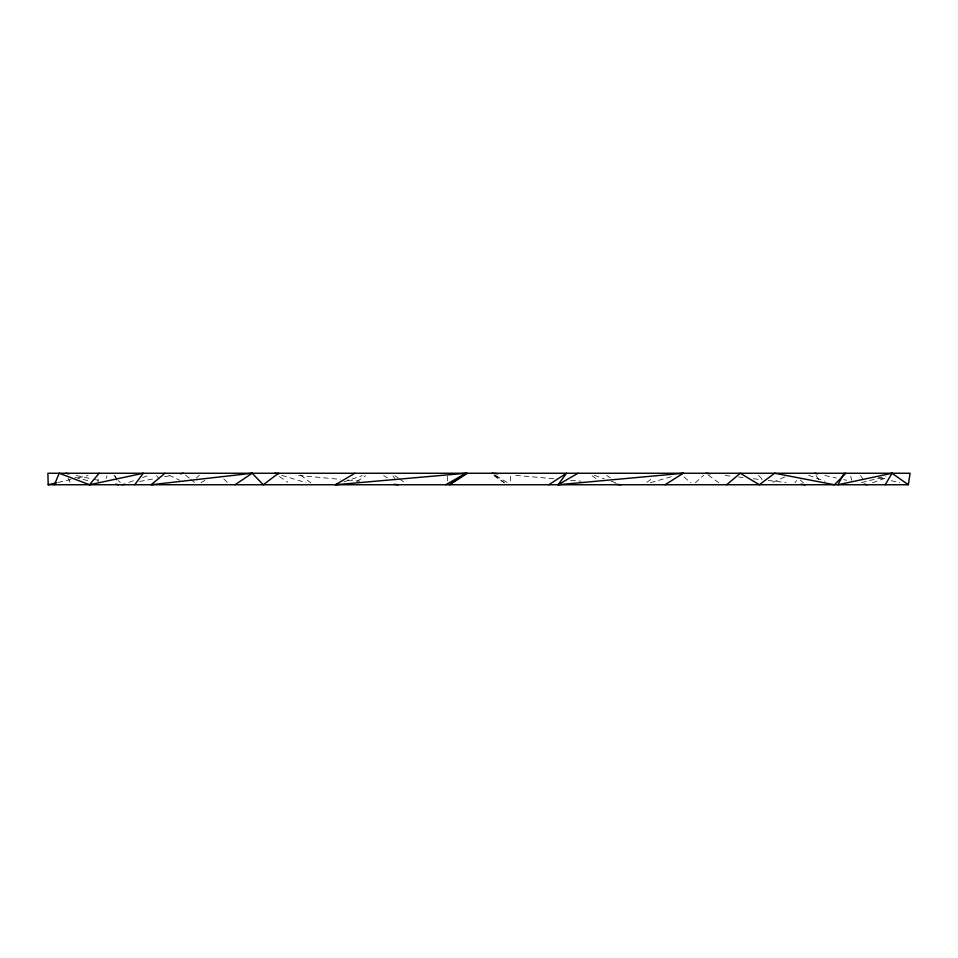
<?xml version="1.0" encoding="UTF-8"?>
<svg xmlns="http://www.w3.org/2000/svg" width="958" height="958" viewBox="0 0 958 958"><rect width="100%" height="100%" fill="white"/><g stroke="black" fill="none" stroke-linecap="round" stroke-linejoin="round"><path stroke-width="0.72" stroke-dasharray="4.79 3.59" d="M106.087 478.365L107.045 475.803M794.865 482.664L796.721 480.569M196.33 478.042L199.408 475.168M695.316 482.832L703.735 475.168M646.83 482.281L652.602 478.174M356.987 481.467L365.585 475.719M201.036 482.593L204.892 480.437M772.771 482.329L784.937 476.88M872.51 482.748L887.719 477.252M128.911 482.353L135.725 479.958M142.538 477.563L147.987 475.647M343.934 481.874L362.232 475.647M650.494 482.7L671.869 476.533M861.446 482.593L885.863 476.485M58.151 482.449L70.964 479.491M78.077 477.85L88.04 475.551M139.605 481.467L155.651 478.449M164.405 476.809L171.698 475.443M515.751 475.36L554.299 478.796M570.609 480.257L580.991 481.179M298.573 475.467L340.294 479.347M347.742 480.042L359.657 481.144M725.146 475.479L732.583 476.342M738.522 477.024L742.977 477.539M753.383 478.737L762.293 479.778M768.232 480.461L786.063 482.521M76.197 475.491L92.267 479M93.728 479.323L98.111 480.281M824.874 475.491L836.49 478.042M843.747 479.635L846.656 480.281M878.474 477.647L885.575 479.335M891.263 480.688L899.79 482.724M74.987 477.335L89.334 481.036M281.844 475.384L306.033 482.616M594.343 475.252L604.175 478.749M611.192 481.251L615.407 482.748M808.624 475.252L824.91 481.251M168.991 475.168L179.733 480.281M495.789 475.551L507.057 482.449M383.691 475.551L387.367 477.85M606.737 475.551L610.306 477.85M279.497 476.533L287.843 482.281M494.053 475.719L503.489 482.281M394.971 475.719L398.444 478.174M399.594 479L404.216 482.281M708.237 475.024L719.087 482.976M592.092 475.719L596.583 479M494.34 475.024L504.722 482.976M300.728 475.024L310.883 482.976M185.505 475.024L189.744 478.557M190.81 479.443L195.061 482.976M684.048 477.084L690.922 482.832M800.241 479.958L803.331 482.832M223.789 479L227.836 482.832M758.508 475.336L762.448 479.527M113.978 475.336L117.583 479.527M118.481 480.569L120.289 482.664M156.537 475.551L159.148 479M860.488 475.551L863.733 480.15M816.12 475.551L818.958 480.15M393.043 475.803L396.875 482.197M68.317 478.365L70.09 482.197M114.996 475.803L117.547 482.197M850.704 476.126L851.77 480.437M98.087 479L98.135 481.874M510.626 476.126L510.626 481.874M447.374 476.126L447.374 481.874"/><path stroke-width="1.44" d="M908.316 484.748L910.1 473.252L47.9 473.252L48.187 484.748L908.316 484.748L892.042 473.252L837.927 484.748L844.034 473.252M54.414 484.748L59.216 473.252L89.525 484.748L143.293 473.252L134.707 484.748M885.228 484.748L892.042 473.252M665.08 484.748L683.27 473.252L558.107 484.748L566.489 473.252L548.826 484.748M89.525 484.748L99.141 473.252M845.83 473.252L834.418 484.748L774.627 473.252L759.323 484.748L740.259 473.252L726.655 484.748M164.956 473.252L151.125 484.748L252.17 473.252L263.282 484.748L278.538 473.252M354.843 473.252L335.48 484.748L465.971 473.252L449.47 484.748L467.492 473.252M235.009 484.748L252.17 473.252M558.107 484.748L577.997 473.252M445.686 484.748L465.971 473.252M335.48 484.748L338.294 483.79M680.42 474.066L683.27 473.252M48.187 484.748L56.726 482.784M122.085 484.748L125.007 484.197M180.463 473.803L183.373 473.252M492.029 473.252L497.956 473.779M615.084 484.221L621.024 484.748M274.73 473.252L279.197 473.659M393.93 484.341L398.396 484.748M705.83 473.252L710.285 473.767M800.924 484.233L805.379 484.748M65.958 473.252L68.88 473.887M115.655 484.113L118.576 484.748M814.707 473.252L817.605 473.887M864.08 484.113L866.978 484.748"/></g></svg>
